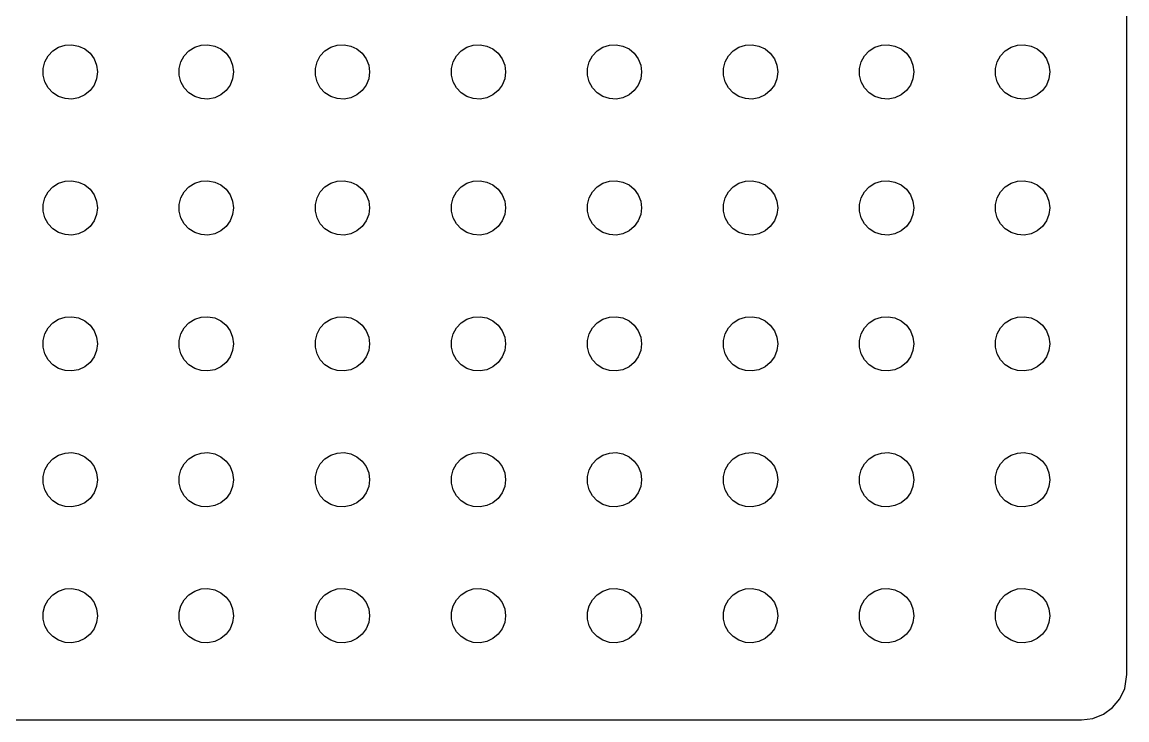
# Model space of a CAD drawing. Header units: metres. Extents: x -116 to 116, y -154 to 154.
# Drawn here: x -5.3 to 116.5, y -154 to -77 of the extents above; entities that cross this region are included whole.
import ezdxf

# ---------------------------------------------------------------- set-up
doc = ezdxf.new("R2010")
doc.units = ezdxf.units.M

msp = doc.modelspace()

# ---------------------------------------------------------------- linework, layer by layer
for p, q in [((116.5, -149), (116.5, 149)), ((-2.42705, -80.7366), (-1.91226, -80.1885)), ((-1.91226, -80.1885), (-1.27733, -79.7855)), ((-1.27733, -79.7855), (-0.56213, -79.5531)), ((-0.56213, -79.5531), (0.18837, -79.5059)), ((0.18837, -79.5059), (0.92705, -79.6468)), ((0.92705, -79.6468), (1.60747, -79.967)), ((1.60747, -79.967), (2.1869, -80.4464)), ((12.5729, -80.7366), (13.0877, -80.1885)), ((13.0877, -80.1885), (13.7227, -79.7855)), ((13.7227, -79.7855), (14.4379, -79.5531)), ((14.4379, -79.5531), (15.1884, -79.5059)), ((15.1884, -79.5059), (15.927, -79.6468)), ((15.927, -79.6468), (16.6075, -79.967)), ((16.6075, -79.967), (17.1869, -80.4464)), ((27.5729, -80.7366), (28.0877, -80.1885)), ((28.0877, -80.1885), (28.7227, -79.7855)), ((28.7227, -79.7855), (29.4379, -79.5531)), ((29.4379, -79.5531), (30.1884, -79.5059)), ((30.1884, -79.5059), (30.927, -79.6468)), ((30.927, -79.6468), (31.6075, -79.967)), ((31.6075, -79.967), (32.1869, -80.4464)), ((42.5729, -80.7366), (43.0877, -80.1885)), ((43.0877, -80.1885), (43.7227, -79.7855)), ((43.7227, -79.7855), (44.4379, -79.5531)), ((44.4379, -79.5531), (45.1884, -79.5059)), ((45.1884, -79.5059), (45.927, -79.6468)), ((45.927, -79.6468), (46.6075, -79.967)), ((46.6075, -79.967), (47.1869, -80.4464)), ((57.5729, -80.7366), (58.0877, -80.1885)), ((58.0877, -80.1885), (58.7227, -79.7855)), ((58.7227, -79.7855), (59.4379, -79.5531)), ((59.4379, -79.5531), (60.1884, -79.5059)), ((60.1884, -79.5059), (60.927, -79.6468)), ((60.927, -79.6468), (61.6075, -79.967)), ((61.6075, -79.967), (62.1869, -80.4464)), ((72.573, -80.7366), (73.0877, -80.1885)), ((73.0877, -80.1885), (73.7227, -79.7855)), ((73.7227, -79.7855), (74.4379, -79.5531)), ((74.4379, -79.5531), (75.1884, -79.5059)), ((75.1884, -79.5059), (75.927, -79.6468)), ((75.927, -79.6468), (76.6075, -79.967)), ((76.6075, -79.967), (77.1869, -80.4464)), ((87.573, -80.7366), (88.0877, -80.1885)), ((88.0877, -80.1885), (88.7227, -79.7855)), ((88.7227, -79.7855), (89.4379, -79.5531)), ((89.4379, -79.5531), (90.1884, -79.5059)), ((90.1884, -79.5059), (90.927, -79.6468)), ((90.927, -79.6468), (91.6075, -79.967)), ((91.6075, -79.967), (92.1869, -80.4464)), ((102.573, -80.7366), (103.088, -80.1885)), ((103.088, -80.1885), (103.723, -79.7855)), ((103.723, -79.7855), (104.438, -79.5531)), ((104.438, -79.5531), (105.188, -79.5059)), ((105.188, -79.5059), (105.927, -79.6468)), ((105.927, -79.6468), (106.607, -79.967)), ((106.607, -79.967), (107.187, -80.4464)), ((-2.97633, -82.124), (-2.78932, -81.3956)), ((-2.78932, -81.3956), (-2.42705, -80.7366)), ((2.1869, -80.4464), (2.62891, -81.0547)), ((2.62891, -81.0547), (2.90575, -81.7539)), ((12.0237, -82.124), (12.2107, -81.3956)), ((12.2107, -81.3956), (12.5729, -80.7366)), ((17.1869, -80.4464), (17.6289, -81.0547)), ((17.6289, -81.0547), (17.9057, -81.7539)), ((27.0237, -82.124), (27.2107, -81.3956)), ((27.2107, -81.3956), (27.5729, -80.7366)), ((32.1869, -80.4464), (32.6289, -81.0547)), ((32.6289, -81.0547), (32.9057, -81.7539)), ((42.0237, -82.124), (42.2107, -81.3956)), ((42.2107, -81.3956), (42.5729, -80.7366)), ((47.1869, -80.4464), (47.6289, -81.0547)), ((47.6289, -81.0547), (47.9057, -81.7539)), ((57.0237, -82.124), (57.2107, -81.3956)), ((57.2107, -81.3956), (57.5729, -80.7366)), ((62.1869, -80.4464), (62.6289, -81.0547)), ((62.6289, -81.0547), (62.9057, -81.7539)), ((72.0237, -82.124), (72.2107, -81.3956)), ((72.2107, -81.3956), (72.573, -80.7366)), ((77.1869, -80.4464), (77.6289, -81.0547)), ((77.6289, -81.0547), (77.9057, -81.7539)), ((87.0237, -82.124), (87.2107, -81.3956)), ((87.2107, -81.3956), (87.573, -80.7366)), ((92.1869, -80.4464), (92.6289, -81.0547)), ((92.6289, -81.0547), (92.9057, -81.7539)), ((102.024, -82.124), (102.211, -81.3956)), ((102.211, -81.3956), (102.573, -80.7366)), ((107.187, -80.4464), (107.629, -81.0547)), ((107.629, -81.0547), (107.906, -81.7539)), ((-2.97633, -82.876), (-2.97633, -82.124)), ((2.90575, -81.7539), (3, -82.5)), ((3, -82.5), (2.90575, -83.2461)), ((12.0237, -82.876), (12.0237, -82.124)), ((17.9057, -81.7539), (18, -82.5)), ((18, -82.5), (17.9057, -83.2461)), ((27.0237, -82.876), (27.0237, -82.124)), ((32.9057, -81.7539), (33, -82.5)), ((33, -82.5), (32.9057, -83.2461)), ((42.0237, -82.876), (42.0237, -82.124)), ((47.9057, -81.7539), (48, -82.5)), ((48, -82.5), (47.9057, -83.2461)), ((57.0237, -82.876), (57.0237, -82.124)), ((62.9057, -81.7539), (63, -82.5)), ((63, -82.5), (62.9057, -83.2461)), ((72.0237, -82.876), (72.0237, -82.124)), ((77.9057, -81.7539), (78, -82.5)), ((78, -82.5), (77.9057, -83.2461)), ((87.0237, -82.876), (87.0237, -82.124)), ((92.9057, -81.7539), (93, -82.5)), ((93, -82.5), (92.9057, -83.2461)), ((102.024, -82.876), (102.024, -82.124)), ((107.906, -81.7539), (108, -82.5)), ((108, -82.5), (107.906, -83.2461)), ((-2.78932, -83.6044), (-2.97633, -82.876)), ((-2.42705, -84.2634), (-2.78932, -83.6044)), ((2.62891, -83.9453), (2.1869, -84.5536)), ((2.90575, -83.2461), (2.62891, -83.9453)), ((12.2107, -83.6044), (12.0237, -82.876)), ((12.5729, -84.2634), (12.2107, -83.6044)), ((17.6289, -83.9453), (17.1869, -84.5536)), ((17.9057, -83.2461), (17.6289, -83.9453)), ((27.2107, -83.6044), (27.0237, -82.876)), ((27.5729, -84.2634), (27.2107, -83.6044)), ((32.6289, -83.9453), (32.1869, -84.5536)), ((32.9057, -83.2461), (32.6289, -83.9453)), ((42.2107, -83.6044), (42.0237, -82.876)), ((42.5729, -84.2634), (42.2107, -83.6044)), ((47.6289, -83.9453), (47.1869, -84.5536)), ((47.9057, -83.2461), (47.6289, -83.9453)), ((57.2107, -83.6044), (57.0237, -82.876)), ((57.5729, -84.2634), (57.2107, -83.6044)), ((62.6289, -83.9453), (62.1869, -84.5536)), ((62.9057, -83.2461), (62.6289, -83.9453)), ((72.2107, -83.6044), (72.0237, -82.876)), ((72.573, -84.2634), (72.2107, -83.6044)), ((77.6289, -83.9453), (77.1869, -84.5536)), ((77.9057, -83.2461), (77.6289, -83.9453)), ((87.2107, -83.6044), (87.0237, -82.876)), ((87.573, -84.2634), (87.2107, -83.6044)), ((92.6289, -83.9453), (92.1869, -84.5536)), ((92.9057, -83.2461), (92.6289, -83.9453)), ((102.211, -83.6044), (102.024, -82.876)), ((102.573, -84.2634), (102.211, -83.6044)), ((107.629, -83.9453), (107.187, -84.5536)), ((107.906, -83.2461), (107.629, -83.9453)), ((-1.91226, -84.8115), (-2.42705, -84.2634)), ((-1.27733, -85.2145), (-1.91226, -84.8115)), ((-0.56213, -85.4469), (-1.27733, -85.2145)), ((1.60747, -85.033), (0.92705, -85.3532)), ((2.1869, -84.5536), (1.60747, -85.033)), ((13.0877, -84.8115), (12.5729, -84.2634)), ((13.7227, -85.2145), (13.0877, -84.8115)), ((14.4379, -85.4469), (13.7227, -85.2145)), ((16.6075, -85.033), (15.927, -85.3532)), ((17.1869, -84.5536), (16.6075, -85.033)), ((28.0877, -84.8115), (27.5729, -84.2634)), ((28.7227, -85.2145), (28.0877, -84.8115)), ((29.4379, -85.4469), (28.7227, -85.2145)), ((31.6075, -85.033), (30.927, -85.3532)), ((32.1869, -84.5536), (31.6075, -85.033)), ((43.0877, -84.8115), (42.5729, -84.2634)), ((43.7227, -85.2145), (43.0877, -84.8115)), ((44.4379, -85.4469), (43.7227, -85.2145)), ((46.6075, -85.033), (45.927, -85.3532)), ((47.1869, -84.5536), (46.6075, -85.033)), ((58.0877, -84.8115), (57.5729, -84.2634)), ((58.7227, -85.2145), (58.0877, -84.8115)), ((59.4379, -85.4469), (58.7227, -85.2145)), ((61.6075, -85.033), (60.927, -85.3532)), ((62.1869, -84.5536), (61.6075, -85.033)), ((73.0877, -84.8115), (72.573, -84.2634)), ((73.7227, -85.2145), (73.0877, -84.8115)), ((74.4379, -85.4469), (73.7227, -85.2145)), ((76.6075, -85.033), (75.927, -85.3532)), ((77.1869, -84.5536), (76.6075, -85.033)), ((88.0877, -84.8115), (87.573, -84.2634)), ((88.7227, -85.2145), (88.0877, -84.8115)), ((89.4379, -85.4469), (88.7227, -85.2145)), ((91.6075, -85.033), (90.927, -85.3532)), ((92.1869, -84.5536), (91.6075, -85.033)), ((103.088, -84.8115), (102.573, -84.2634)), ((103.723, -85.2145), (103.088, -84.8115)), ((104.438, -85.4469), (103.723, -85.2145)), ((106.607, -85.033), (105.927, -85.3532)), ((107.187, -84.5536), (106.607, -85.033)), ((0.18837, -85.4941), (-0.56213, -85.4469)), ((0.92705, -85.3532), (0.18837, -85.4941)), ((15.1884, -85.4941), (14.4379, -85.4469)), ((15.927, -85.3532), (15.1884, -85.4941)), ((30.1884, -85.4941), (29.4379, -85.4469)), ((30.927, -85.3532), (30.1884, -85.4941)), ((45.1884, -85.4941), (44.4379, -85.4469)), ((45.927, -85.3532), (45.1884, -85.4941)), ((60.1884, -85.4941), (59.4379, -85.4469)), ((60.927, -85.3532), (60.1884, -85.4941)), ((75.1884, -85.4941), (74.4379, -85.4469)), ((75.927, -85.3532), (75.1884, -85.4941)), ((90.1884, -85.4941), (89.4379, -85.4469)), ((90.927, -85.3532), (90.1884, -85.4941)), ((105.188, -85.4941), (104.438, -85.4469)), ((105.927, -85.3532), (105.188, -85.4941)), ((-1.91226, -95.1885), (-1.27733, -94.7855)), ((-1.27733, -94.7855), (-0.56213, -94.5531)), ((-0.56213, -94.5531), (0.18837, -94.5059)), ((0.18837, -94.5059), (0.92705, -94.6468)), ((0.92705, -94.6468), (1.60747, -94.967)), ((1.60747, -94.967), (2.1869, -95.4464)), ((13.0877, -95.1885), (13.7227, -94.7855)), ((13.7227, -94.7855), (14.4379, -94.5531)), ((14.4379, -94.5531), (15.1884, -94.5059)), ((15.1884, -94.5059), (15.927, -94.6468)), ((15.927, -94.6468), (16.6075, -94.967)), ((16.6075, -94.967), (17.1869, -95.4464)), ((28.0877, -95.1885), (28.7227, -94.7855)), ((28.7227, -94.7855), (29.4379, -94.5531)), ((29.4379, -94.5531), (30.1884, -94.5059)), ((30.1884, -94.5059), (30.927, -94.6468)), ((30.927, -94.6468), (31.6075, -94.967)), ((31.6075, -94.967), (32.1869, -95.4464)), ((43.0877, -95.1885), (43.7227, -94.7855)), ((43.7227, -94.7855), (44.4379, -94.5531)), ((44.4379, -94.5531), (45.1884, -94.5059)), ((45.1884, -94.5059), (45.927, -94.6468)), ((45.927, -94.6468), (46.6075, -94.967)), ((46.6075, -94.967), (47.1869, -95.4464)), ((58.0877, -95.1885), (58.7227, -94.7855)), ((58.7227, -94.7855), (59.4379, -94.5531)), ((59.4379, -94.5531), (60.1884, -94.5059)), ((60.1884, -94.5059), (60.927, -94.6468)), ((60.927, -94.6468), (61.6075, -94.967)), ((61.6075, -94.967), (62.1869, -95.4464)), ((73.0877, -95.1885), (73.7227, -94.7855)), ((73.7227, -94.7855), (74.4379, -94.5531)), ((74.4379, -94.5531), (75.1884, -94.5059)), ((75.1884, -94.5059), (75.927, -94.6468)), ((75.927, -94.6468), (76.6075, -94.967)), ((76.6075, -94.967), (77.1869, -95.4464)), ((88.0877, -95.1885), (88.7227, -94.7855)), ((88.7227, -94.7855), (89.4379, -94.5531)), ((89.4379, -94.5531), (90.1884, -94.5059)), ((90.1884, -94.5059), (90.927, -94.6468)), ((90.927, -94.6468), (91.6075, -94.967)), ((91.6075, -94.967), (92.1869, -95.4464)), ((103.088, -95.1885), (103.723, -94.7855)), ((103.723, -94.7855), (104.438, -94.5531)), ((104.438, -94.5531), (105.188, -94.5059)), ((105.188, -94.5059), (105.927, -94.6468)), ((105.927, -94.6468), (106.607, -94.967)), ((106.607, -94.967), (107.187, -95.4464)), ((-2.78932, -96.3956), (-2.42705, -95.7366)), ((-2.42705, -95.7366), (-1.91226, -95.1885)), ((2.1869, -95.4464), (2.62891, -96.0547)), ((2.62891, -96.0547), (2.90575, -96.7539)), ((12.2107, -96.3956), (12.5729, -95.7366)), ((12.5729, -95.7366), (13.0877, -95.1885)), ((17.1869, -95.4464), (17.6289, -96.0547)), ((17.6289, -96.0547), (17.9057, -96.7539)), ((27.2107, -96.3956), (27.5729, -95.7366)), ((27.5729, -95.7366), (28.0877, -95.1885)), ((32.1869, -95.4464), (32.6289, -96.0547)), ((32.6289, -96.0547), (32.9057, -96.7539)), ((42.2107, -96.3956), (42.5729, -95.7366)), ((42.5729, -95.7366), (43.0877, -95.1885)), ((47.1869, -95.4464), (47.6289, -96.0547)), ((47.6289, -96.0547), (47.9057, -96.7539)), ((57.2107, -96.3956), (57.5729, -95.7366)), ((57.5729, -95.7366), (58.0877, -95.1885)), ((62.1869, -95.4464), (62.6289, -96.0547)), ((62.6289, -96.0547), (62.9057, -96.7539)), ((72.2107, -96.3956), (72.573, -95.7366)), ((72.573, -95.7366), (73.0877, -95.1885)), ((77.1869, -95.4464), (77.6289, -96.0547)), ((77.6289, -96.0547), (77.9057, -96.7539)), ((87.2107, -96.3956), (87.573, -95.7366)), ((87.573, -95.7366), (88.0877, -95.1885)), ((92.1869, -95.4464), (92.6289, -96.0547)), ((92.6289, -96.0547), (92.9057, -96.7539)), ((102.211, -96.3956), (102.573, -95.7366)), ((102.573, -95.7366), (103.088, -95.1885)), ((107.187, -95.4464), (107.629, -96.0547)), ((107.629, -96.0547), (107.906, -96.7539)), ((-2.97633, -97.124), (-2.78932, -96.3956)), ((-2.97633, -97.876), (-2.97633, -97.124)), ((2.90575, -96.7539), (3, -97.5)), ((12.0237, -97.124), (12.2107, -96.3956)), ((12.0237, -97.876), (12.0237, -97.124)), ((17.9057, -96.7539), (18, -97.5)), ((27.0237, -97.124), (27.2107, -96.3956)), ((27.0237, -97.876), (27.0237, -97.124)), ((32.9057, -96.7539), (33, -97.5)), ((42.0237, -97.124), (42.2107, -96.3956)), ((42.0237, -97.876), (42.0237, -97.124)), ((47.9057, -96.7539), (48, -97.5)), ((57.0237, -97.124), (57.2107, -96.3956)), ((57.0237, -97.876), (57.0237, -97.124)), ((62.9057, -96.7539), (63, -97.5)), ((72.0237, -97.124), (72.2107, -96.3956)), ((72.0237, -97.876), (72.0237, -97.124)), ((77.9057, -96.7539), (78, -97.5)), ((87.0237, -97.124), (87.2107, -96.3956)), ((87.0237, -97.876), (87.0237, -97.124)), ((92.9057, -96.7539), (93, -97.5)), ((102.024, -97.124), (102.211, -96.3956)), ((102.024, -97.876), (102.024, -97.124)), ((107.906, -96.7539), (108, -97.5)), ((-2.78932, -98.6044), (-2.97633, -97.876)), ((-2.42705, -99.2634), (-2.78932, -98.6044)), ((2.90575, -98.2461), (2.62891, -98.9453)), ((3, -97.5), (2.90575, -98.2461)), ((12.2107, -98.6044), (12.0237, -97.876)), ((12.5729, -99.2634), (12.2107, -98.6044)), ((17.9057, -98.2461), (17.6289, -98.9453)), ((18, -97.5), (17.9057, -98.2461)), ((27.2107, -98.6044), (27.0237, -97.876)), ((27.5729, -99.2634), (27.2107, -98.6044)), ((32.9057, -98.2461), (32.6289, -98.9453)), ((33, -97.5), (32.9057, -98.2461)), ((42.2107, -98.6044), (42.0237, -97.876)), ((42.5729, -99.2634), (42.2107, -98.6044)), ((47.9057, -98.2461), (47.6289, -98.9453)), ((48, -97.5), (47.9057, -98.2461)), ((57.2107, -98.6044), (57.0237, -97.876)), ((57.5729, -99.2634), (57.2107, -98.6044)), ((62.9057, -98.2461), (62.6289, -98.9453)), ((63, -97.5), (62.9057, -98.2461)), ((72.2107, -98.6044), (72.0237, -97.876)), ((72.573, -99.2634), (72.2107, -98.6044)), ((77.9057, -98.2461), (77.6289, -98.9453)), ((78, -97.5), (77.9057, -98.2461)), ((87.2107, -98.6044), (87.0237, -97.876)), ((87.573, -99.2634), (87.2107, -98.6044)), ((92.9057, -98.2461), (92.6289, -98.9453)), ((93, -97.5), (92.9057, -98.2461)), ((102.211, -98.6044), (102.024, -97.876)), ((102.573, -99.2634), (102.211, -98.6044)), ((107.906, -98.2461), (107.629, -98.9453)), ((108, -97.5), (107.906, -98.2461)), ((-1.91226, -99.8115), (-2.42705, -99.2634)), ((-1.27733, -100.214), (-1.91226, -99.8115)), ((2.1869, -99.5536), (1.60747, -100.033)), ((2.62891, -98.9453), (2.1869, -99.5536)), ((13.0877, -99.8115), (12.5729, -99.2634)), ((13.7227, -100.214), (13.0877, -99.8115)), ((17.1869, -99.5536), (16.6075, -100.033)), ((17.6289, -98.9453), (17.1869, -99.5536)), ((28.0877, -99.8115), (27.5729, -99.2634)), ((28.7227, -100.214), (28.0877, -99.8115)), ((32.1869, -99.5536), (31.6075, -100.033)), ((32.6289, -98.9453), (32.1869, -99.5536)), ((43.0877, -99.8115), (42.5729, -99.2634)), ((43.7227, -100.214), (43.0877, -99.8115)), ((47.1869, -99.5536), (46.6075, -100.033)), ((47.6289, -98.9453), (47.1869, -99.5536)), ((58.0877, -99.8115), (57.5729, -99.2634)), ((58.7227, -100.214), (58.0877, -99.8115)), ((62.1869, -99.5536), (61.6075, -100.033)), ((62.6289, -98.9453), (62.1869, -99.5536)), ((73.0877, -99.8115), (72.573, -99.2634)), ((73.7227, -100.214), (73.0877, -99.8115)), ((77.1869, -99.5536), (76.6075, -100.033)), ((77.6289, -98.9453), (77.1869, -99.5536)), ((88.0877, -99.8115), (87.573, -99.2634)), ((88.7227, -100.214), (88.0877, -99.8115)), ((92.1869, -99.5536), (91.6075, -100.033)), ((92.6289, -98.9453), (92.1869, -99.5536)), ((103.088, -99.8115), (102.573, -99.2634)), ((103.723, -100.214), (103.088, -99.8115)), ((107.187, -99.5536), (106.607, -100.033)), ((107.629, -98.9453), (107.187, -99.5536)), ((-0.56213, -100.447), (-1.27733, -100.214)), ((0.18837, -100.494), (-0.56213, -100.447)), ((0.92705, -100.353), (0.18837, -100.494)), ((1.60747, -100.033), (0.92705, -100.353)), ((14.4379, -100.447), (13.7227, -100.214)), ((15.1884, -100.494), (14.4379, -100.447)), ((15.927, -100.353), (15.1884, -100.494)), ((16.6075, -100.033), (15.927, -100.353)), ((29.4379, -100.447), (28.7227, -100.214)), ((30.1884, -100.494), (29.4379, -100.447)), ((30.927, -100.353), (30.1884, -100.494)), ((31.6075, -100.033), (30.927, -100.353)), ((44.4379, -100.447), (43.7227, -100.214)), ((45.1884, -100.494), (44.4379, -100.447)), ((45.927, -100.353), (45.1884, -100.494)), ((46.6075, -100.033), (45.927, -100.353)), ((59.4379, -100.447), (58.7227, -100.214)), ((60.1884, -100.494), (59.4379, -100.447)), ((60.927, -100.353), (60.1884, -100.494)), ((61.6075, -100.033), (60.927, -100.353)), ((74.4379, -100.447), (73.7227, -100.214)), ((75.1884, -100.494), (74.4379, -100.447)), ((75.927, -100.353), (75.1884, -100.494)), ((76.6075, -100.033), (75.927, -100.353)), ((89.4379, -100.447), (88.7227, -100.214)), ((90.1884, -100.494), (89.4379, -100.447)), ((90.927, -100.353), (90.1884, -100.494)), ((91.6075, -100.033), (90.927, -100.353)), ((104.438, -100.447), (103.723, -100.214)), ((105.188, -100.494), (104.438, -100.447)), ((105.927, -100.353), (105.188, -100.494)), ((106.607, -100.033), (105.927, -100.353)), ((-1.27733, -109.786), (-0.56213, -109.553)), ((-0.56213, -109.553), (0.18837, -109.506)), ((0.18837, -109.506), (0.92705, -109.647)), ((13.7227, -109.786), (14.4379, -109.553)), ((14.4379, -109.553), (15.1884, -109.506)), ((15.1884, -109.506), (15.927, -109.647)), ((28.7227, -109.786), (29.4379, -109.553)), ((29.4379, -109.553), (30.1884, -109.506)), ((30.1884, -109.506), (30.927, -109.647)), ((43.7227, -109.786), (44.4379, -109.553)), ((44.4379, -109.553), (45.1884, -109.506)), ((45.1884, -109.506), (45.927, -109.647)), ((58.7227, -109.786), (59.4379, -109.553)), ((59.4379, -109.553), (60.1884, -109.506)), ((60.1884, -109.506), (60.927, -109.647)), ((73.7227, -109.786), (74.4379, -109.553)), ((74.4379, -109.553), (75.1884, -109.506)), ((75.1884, -109.506), (75.927, -109.647)), ((88.7227, -109.786), (89.4379, -109.553)), ((89.4379, -109.553), (90.1884, -109.506)), ((90.1884, -109.506), (90.927, -109.647)), ((103.723, -109.786), (104.438, -109.553)), ((104.438, -109.553), (105.188, -109.506)), ((105.188, -109.506), (105.927, -109.647)), ((-2.78932, -111.396), (-2.42705, -110.737)), ((-2.42705, -110.737), (-1.91226, -110.188)), ((-1.91226, -110.188), (-1.27733, -109.786)), ((0.92705, -109.647), (1.60747, -109.967)), ((1.60747, -109.967), (2.1869, -110.446)), ((2.1869, -110.446), (2.62891, -111.055)), ((12.2107, -111.396), (12.5729, -110.737)), ((12.5729, -110.737), (13.0877, -110.188)), ((13.0877, -110.188), (13.7227, -109.786)), ((15.927, -109.647), (16.6075, -109.967)), ((16.6075, -109.967), (17.1869, -110.446)), ((17.1869, -110.446), (17.6289, -111.055)), ((27.2107, -111.396), (27.5729, -110.737)), ((27.5729, -110.737), (28.0877, -110.188)), ((28.0877, -110.188), (28.7227, -109.786)), ((30.927, -109.647), (31.6075, -109.967)), ((31.6075, -109.967), (32.1869, -110.446)), ((32.1869, -110.446), (32.6289, -111.055)), ((42.2107, -111.396), (42.5729, -110.737)), ((42.5729, -110.737), (43.0877, -110.188)), ((43.0877, -110.188), (43.7227, -109.786)), ((45.927, -109.647), (46.6075, -109.967)), ((46.6075, -109.967), (47.1869, -110.446)), ((47.1869, -110.446), (47.6289, -111.055)), ((57.2107, -111.396), (57.5729, -110.737)), ((57.5729, -110.737), (58.0877, -110.188)), ((58.0877, -110.188), (58.7227, -109.786)), ((60.927, -109.647), (61.6075, -109.967)), ((61.6075, -109.967), (62.1869, -110.446)), ((62.1869, -110.446), (62.6289, -111.055)), ((72.2107, -111.396), (72.573, -110.737)), ((72.573, -110.737), (73.0877, -110.188)), ((73.0877, -110.188), (73.7227, -109.786)), ((75.927, -109.647), (76.6075, -109.967)), ((76.6075, -109.967), (77.1869, -110.446)), ((77.1869, -110.446), (77.6289, -111.055)), ((87.2107, -111.396), (87.573, -110.737)), ((87.573, -110.737), (88.0877, -110.188)), ((88.0877, -110.188), (88.7227, -109.786)), ((90.927, -109.647), (91.6075, -109.967)), ((91.6075, -109.967), (92.1869, -110.446)), ((92.1869, -110.446), (92.6289, -111.055)), ((102.211, -111.396), (102.573, -110.737)), ((102.573, -110.737), (103.088, -110.188)), ((103.088, -110.188), (103.723, -109.786)), ((105.927, -109.647), (106.607, -109.967)), ((106.607, -109.967), (107.187, -110.446)), ((107.187, -110.446), (107.629, -111.055)), ((-2.97633, -112.124), (-2.78932, -111.396)), ((2.62891, -111.055), (2.90575, -111.754)), ((2.90575, -111.754), (3, -112.5)), ((12.0237, -112.124), (12.2107, -111.396)), ((17.6289, -111.055), (17.9057, -111.754)), ((17.9057, -111.754), (18, -112.5)), ((27.0237, -112.124), (27.2107, -111.396)), ((32.6289, -111.055), (32.9057, -111.754)), ((32.9057, -111.754), (33, -112.5)), ((42.0237, -112.124), (42.2107, -111.396)), ((47.6289, -111.055), (47.9057, -111.754)), ((47.9057, -111.754), (48, -112.5)), ((57.0237, -112.124), (57.2107, -111.396)), ((62.6289, -111.055), (62.9057, -111.754)), ((62.9057, -111.754), (63, -112.5)), ((72.0237, -112.124), (72.2107, -111.396)), ((77.6289, -111.055), (77.9057, -111.754)), ((77.9057, -111.754), (78, -112.5)), ((87.0237, -112.124), (87.2107, -111.396)), ((92.6289, -111.055), (92.9057, -111.754)), ((92.9057, -111.754), (93, -112.5)), ((102.024, -112.124), (102.211, -111.396)), ((107.629, -111.055), (107.906, -111.754)), ((107.906, -111.754), (108, -112.5)), ((-2.97633, -112.876), (-2.97633, -112.124)), ((-2.78932, -113.604), (-2.97633, -112.876)), ((2.90575, -113.246), (2.62891, -113.945)), ((3, -112.5), (2.90575, -113.246)), ((12.0237, -112.876), (12.0237, -112.124)), ((12.2107, -113.604), (12.0237, -112.876)), ((17.9057, -113.246), (17.6289, -113.945)), ((18, -112.5), (17.9057, -113.246)), ((27.0237, -112.876), (27.0237, -112.124)), ((27.2107, -113.604), (27.0237, -112.876)), ((32.9057, -113.246), (32.6289, -113.945)), ((33, -112.5), (32.9057, -113.246)), ((42.0237, -112.876), (42.0237, -112.124)), ((42.2107, -113.604), (42.0237, -112.876)), ((47.9057, -113.246), (47.6289, -113.945)), ((48, -112.5), (47.9057, -113.246)), ((57.0237, -112.876), (57.0237, -112.124)), ((57.2107, -113.604), (57.0237, -112.876)), ((62.9057, -113.246), (62.6289, -113.945)), ((63, -112.5), (62.9057, -113.246)), ((72.0237, -112.876), (72.0237, -112.124)), ((72.2107, -113.604), (72.0237, -112.876)), ((77.9057, -113.246), (77.6289, -113.945)), ((78, -112.5), (77.9057, -113.246)), ((87.0237, -112.876), (87.0237, -112.124)), ((87.2107, -113.604), (87.0237, -112.876)), ((92.9057, -113.246), (92.6289, -113.945)), ((93, -112.5), (92.9057, -113.246)), ((102.024, -112.876), (102.024, -112.124)), ((102.211, -113.604), (102.024, -112.876)), ((107.906, -113.246), (107.629, -113.945)), ((108, -112.5), (107.906, -113.246)), ((-2.42705, -114.263), (-2.78932, -113.604)), ((-1.91226, -114.812), (-2.42705, -114.263)), ((2.62891, -113.945), (2.1869, -114.554)), ((12.5729, -114.263), (12.2107, -113.604)), ((13.0877, -114.812), (12.5729, -114.263)), ((17.6289, -113.945), (17.1869, -114.554)), ((27.5729, -114.263), (27.2107, -113.604)), ((28.0877, -114.812), (27.5729, -114.263)), ((32.6289, -113.945), (32.1869, -114.554)), ((42.5729, -114.263), (42.2107, -113.604)), ((43.0877, -114.812), (42.5729, -114.263)), ((47.6289, -113.945), (47.1869, -114.554)), ((57.5729, -114.263), (57.2107, -113.604)), ((58.0877, -114.812), (57.5729, -114.263)), ((62.6289, -113.945), (62.1869, -114.554)), ((72.573, -114.263), (72.2107, -113.604)), ((73.0877, -114.812), (72.573, -114.263)), ((77.6289, -113.945), (77.1869, -114.554)), ((87.573, -114.263), (87.2107, -113.604)), ((88.0877, -114.812), (87.573, -114.263)), ((92.6289, -113.945), (92.1869, -114.554)), ((102.573, -114.263), (102.211, -113.604)), ((103.088, -114.812), (102.573, -114.263)), ((107.629, -113.945), (107.187, -114.554)), ((-1.27733, -115.214), (-1.91226, -114.812)), ((-0.56213, -115.447), (-1.27733, -115.214)), ((0.18837, -115.494), (-0.56213, -115.447)), ((0.92705, -115.353), (0.18837, -115.494)), ((1.60747, -115.033), (0.92705, -115.353)), ((2.1869, -114.554), (1.60747, -115.033)), ((13.7227, -115.214), (13.0877, -114.812)), ((14.4379, -115.447), (13.7227, -115.214)), ((15.1884, -115.494), (14.4379, -115.447)), ((15.927, -115.353), (15.1884, -115.494)), ((16.6075, -115.033), (15.927, -115.353)), ((17.1869, -114.554), (16.6075, -115.033)), ((28.7227, -115.214), (28.0877, -114.812)), ((29.4379, -115.447), (28.7227, -115.214)), ((30.1884, -115.494), (29.4379, -115.447)), ((30.927, -115.353), (30.1884, -115.494)), ((31.6075, -115.033), (30.927, -115.353)), ((32.1869, -114.554), (31.6075, -115.033)), ((43.7227, -115.214), (43.0877, -114.812)), ((44.4379, -115.447), (43.7227, -115.214)), ((45.1884, -115.494), (44.4379, -115.447)), ((45.927, -115.353), (45.1884, -115.494)), ((46.6075, -115.033), (45.927, -115.353)), ((47.1869, -114.554), (46.6075, -115.033)), ((58.7227, -115.214), (58.0877, -114.812)), ((59.4379, -115.447), (58.7227, -115.214)), ((60.1884, -115.494), (59.4379, -115.447)), ((60.927, -115.353), (60.1884, -115.494)), ((61.6075, -115.033), (60.927, -115.353)), ((62.1869, -114.554), (61.6075, -115.033)), ((73.7227, -115.214), (73.0877, -114.812)), ((74.4379, -115.447), (73.7227, -115.214)), ((75.1884, -115.494), (74.4379, -115.447)), ((75.927, -115.353), (75.1884, -115.494)), ((76.6075, -115.033), (75.927, -115.353)), ((77.1869, -114.554), (76.6075, -115.033)), ((88.7227, -115.214), (88.0877, -114.812)), ((89.4379, -115.447), (88.7227, -115.214)), ((90.1884, -115.494), (89.4379, -115.447)), ((90.927, -115.353), (90.1884, -115.494)), ((91.6075, -115.033), (90.927, -115.353)), ((92.1869, -114.554), (91.6075, -115.033)), ((103.723, -115.214), (103.088, -114.812)), ((104.438, -115.447), (103.723, -115.214)), ((105.188, -115.494), (104.438, -115.447)), ((105.927, -115.353), (105.188, -115.494)), ((106.607, -115.033), (105.927, -115.353)), ((107.187, -114.554), (106.607, -115.033)), ((-2.42705, -125.737), (-1.91226, -125.188)), ((-1.91226, -125.188), (-1.27733, -124.786)), ((-1.27733, -124.786), (-0.56213, -124.553)), ((-0.56213, -124.553), (0.18837, -124.506)), ((0.18837, -124.506), (0.92705, -124.647)), ((0.92705, -124.647), (1.60747, -124.967)), ((1.60747, -124.967), (2.1869, -125.446)), ((2.1869, -125.446), (2.62891, -126.055)), ((12.5729, -125.737), (13.0877, -125.188)), ((13.0877, -125.188), (13.7227, -124.786)), ((13.7227, -124.786), (14.4379, -124.553)), ((14.4379, -124.553), (15.1884, -124.506)), ((15.1884, -124.506), (15.927, -124.647)), ((15.927, -124.647), (16.6075, -124.967)), ((16.6075, -124.967), (17.1869, -125.446)), ((17.1869, -125.446), (17.6289, -126.055)), ((27.5729, -125.737), (28.0877, -125.188)), ((28.0877, -125.188), (28.7227, -124.786)), ((28.7227, -124.786), (29.4379, -124.553)), ((29.4379, -124.553), (30.1884, -124.506)), ((30.1884, -124.506), (30.927, -124.647)), ((30.927, -124.647), (31.6075, -124.967)), ((31.6075, -124.967), (32.1869, -125.446)), ((32.1869, -125.446), (32.6289, -126.055)), ((42.5729, -125.737), (43.0877, -125.188)), ((43.0877, -125.188), (43.7227, -124.786)), ((43.7227, -124.786), (44.4379, -124.553)), ((44.4379, -124.553), (45.1884, -124.506)), ((45.1884, -124.506), (45.927, -124.647)), ((45.927, -124.647), (46.6075, -124.967)), ((46.6075, -124.967), (47.1869, -125.446)), ((47.1869, -125.446), (47.6289, -126.055)), ((57.5729, -125.737), (58.0877, -125.188)), ((58.0877, -125.188), (58.7227, -124.786)), ((58.7227, -124.786), (59.4379, -124.553)), ((59.4379, -124.553), (60.1884, -124.506)), ((60.1884, -124.506), (60.927, -124.647)), ((60.927, -124.647), (61.6075, -124.967)), ((61.6075, -124.967), (62.1869, -125.446)), ((62.1869, -125.446), (62.6289, -126.055)), ((72.573, -125.737), (73.0877, -125.188)), ((73.0877, -125.188), (73.7227, -124.786)), ((73.7227, -124.786), (74.4379, -124.553)), ((74.4379, -124.553), (75.1884, -124.506)), ((75.1884, -124.506), (75.927, -124.647)), ((75.927, -124.647), (76.6075, -124.967)), ((76.6075, -124.967), (77.1869, -125.446)), ((77.1869, -125.446), (77.6289, -126.055)), ((87.573, -125.737), (88.0877, -125.188)), ((88.0877, -125.188), (88.7227, -124.786)), ((88.7227, -124.786), (89.4379, -124.553)), ((89.4379, -124.553), (90.1884, -124.506)), ((90.1884, -124.506), (90.927, -124.647)), ((90.927, -124.647), (91.6075, -124.967)), ((91.6075, -124.967), (92.1869, -125.446)), ((92.1869, -125.446), (92.6289, -126.055)), ((102.573, -125.737), (103.088, -125.188)), ((103.088, -125.188), (103.723, -124.786)), ((103.723, -124.786), (104.438, -124.553)), ((104.438, -124.553), (105.188, -124.506)), ((105.188, -124.506), (105.927, -124.647)), ((105.927, -124.647), (106.607, -124.967)), ((106.607, -124.967), (107.187, -125.446)), ((107.187, -125.446), (107.629, -126.055)), ((-2.97633, -127.124), (-2.78932, -126.396)), ((-2.78932, -126.396), (-2.42705, -125.737)), ((2.62891, -126.055), (2.90575, -126.754)), ((12.0237, -127.124), (12.2107, -126.396)), ((12.2107, -126.396), (12.5729, -125.737)), ((17.6289, -126.055), (17.9057, -126.754)), ((27.0237, -127.124), (27.2107, -126.396)), ((27.2107, -126.396), (27.5729, -125.737)), ((32.6289, -126.055), (32.9057, -126.754)), ((42.0237, -127.124), (42.2107, -126.396)), ((42.2107, -126.396), (42.5729, -125.737)), ((47.6289, -126.055), (47.9057, -126.754)), ((57.0237, -127.124), (57.2107, -126.396)), ((57.2107, -126.396), (57.5729, -125.737)), ((62.6289, -126.055), (62.9057, -126.754)), ((72.0237, -127.124), (72.2107, -126.396)), ((72.2107, -126.396), (72.573, -125.737)), ((77.6289, -126.055), (77.9057, -126.754)), ((87.0237, -127.124), (87.2107, -126.396)), ((87.2107, -126.396), (87.573, -125.737)), ((92.6289, -126.055), (92.9057, -126.754)), ((102.024, -127.124), (102.211, -126.396)), ((102.211, -126.396), (102.573, -125.737)), ((107.629, -126.055), (107.906, -126.754)), ((-2.97633, -127.876), (-2.97633, -127.124)), ((-2.78932, -128.604), (-2.97633, -127.876)), ((2.90575, -126.754), (3, -127.5)), ((3, -127.5), (2.90575, -128.246)), ((12.0237, -127.876), (12.0237, -127.124)), ((12.2107, -128.604), (12.0237, -127.876)), ((17.9057, -126.754), (18, -127.5)), ((18, -127.5), (17.9057, -128.246)), ((27.0237, -127.876), (27.0237, -127.124)), ((27.2107, -128.604), (27.0237, -127.876)), ((32.9057, -126.754), (33, -127.5)), ((33, -127.5), (32.9057, -128.246)), ((42.0237, -127.876), (42.0237, -127.124)), ((42.2107, -128.604), (42.0237, -127.876)), ((47.9057, -126.754), (48, -127.5)), ((48, -127.5), (47.9057, -128.246)), ((57.0237, -127.876), (57.0237, -127.124)), ((57.2107, -128.604), (57.0237, -127.876)), ((62.9057, -126.754), (63, -127.5)), ((63, -127.5), (62.9057, -128.246)), ((72.0237, -127.876), (72.0237, -127.124)), ((72.2107, -128.604), (72.0237, -127.876)), ((77.9057, -126.754), (78, -127.5)), ((78, -127.5), (77.9057, -128.246)), ((87.0237, -127.876), (87.0237, -127.124)), ((87.2107, -128.604), (87.0237, -127.876)), ((92.9057, -126.754), (93, -127.5)), ((93, -127.5), (92.9057, -128.246)), ((102.024, -127.876), (102.024, -127.124)), ((102.211, -128.604), (102.024, -127.876)), ((107.906, -126.754), (108, -127.5)), ((108, -127.5), (107.906, -128.246)), ((-2.42705, -129.263), (-2.78932, -128.604)), ((2.62891, -128.945), (2.1869, -129.554)), ((2.90575, -128.246), (2.62891, -128.945)), ((12.5729, -129.263), (12.2107, -128.604)), ((17.6289, -128.945), (17.1869, -129.554)), ((17.9057, -128.246), (17.6289, -128.945)), ((27.5729, -129.263), (27.2107, -128.604)), ((32.6289, -128.945), (32.1869, -129.554)), ((32.9057, -128.246), (32.6289, -128.945)), ((42.5729, -129.263), (42.2107, -128.604)), ((47.6289, -128.945), (47.1869, -129.554)), ((47.9057, -128.246), (47.6289, -128.945)), ((57.5729, -129.263), (57.2107, -128.604)), ((62.6289, -128.945), (62.1869, -129.554)), ((62.9057, -128.246), (62.6289, -128.945)), ((72.573, -129.263), (72.2107, -128.604)), ((77.6289, -128.945), (77.1869, -129.554)), ((77.9057, -128.246), (77.6289, -128.945)), ((87.573, -129.263), (87.2107, -128.604)), ((92.6289, -128.945), (92.1869, -129.554)), ((92.9057, -128.246), (92.6289, -128.945)), ((102.573, -129.263), (102.211, -128.604)), ((107.629, -128.945), (107.187, -129.554)), ((107.906, -128.246), (107.629, -128.945)), ((-1.91226, -129.812), (-2.42705, -129.263)), ((-1.27733, -130.214), (-1.91226, -129.812)), ((-0.56213, -130.447), (-1.27733, -130.214)), ((1.60747, -130.033), (0.92705, -130.353)), ((2.1869, -129.554), (1.60747, -130.033)), ((13.0877, -129.812), (12.5729, -129.263)), ((13.7227, -130.214), (13.0877, -129.812)), ((14.4379, -130.447), (13.7227, -130.214)), ((16.6075, -130.033), (15.927, -130.353)), ((17.1869, -129.554), (16.6075, -130.033)), ((28.0877, -129.812), (27.5729, -129.263)), ((28.7227, -130.214), (28.0877, -129.812)), ((29.4379, -130.447), (28.7227, -130.214)), ((31.6075, -130.033), (30.927, -130.353)), ((32.1869, -129.554), (31.6075, -130.033)), ((43.0877, -129.812), (42.5729, -129.263)), ((43.7227, -130.214), (43.0877, -129.812)), ((44.4379, -130.447), (43.7227, -130.214)), ((46.6075, -130.033), (45.927, -130.353)), ((47.1869, -129.554), (46.6075, -130.033)), ((58.0877, -129.812), (57.5729, -129.263)), ((58.7227, -130.214), (58.0877, -129.812)), ((59.4379, -130.447), (58.7227, -130.214)), ((61.6075, -130.033), (60.927, -130.353)), ((62.1869, -129.554), (61.6075, -130.033)), ((73.0877, -129.812), (72.573, -129.263)), ((73.7227, -130.214), (73.0877, -129.812)), ((74.4379, -130.447), (73.7227, -130.214)), ((76.6075, -130.033), (75.927, -130.353)), ((77.1869, -129.554), (76.6075, -130.033)), ((88.0877, -129.812), (87.573, -129.263)), ((88.7227, -130.214), (88.0877, -129.812)), ((89.4379, -130.447), (88.7227, -130.214)), ((91.6075, -130.033), (90.927, -130.353)), ((92.1869, -129.554), (91.6075, -130.033)), ((103.088, -129.812), (102.573, -129.263)), ((103.723, -130.214), (103.088, -129.812)), ((104.438, -130.447), (103.723, -130.214)), ((106.607, -130.033), (105.927, -130.353)), ((107.187, -129.554), (106.607, -130.033)), ((0.18837, -130.494), (-0.56213, -130.447)), ((0.92705, -130.353), (0.18837, -130.494)), ((15.1884, -130.494), (14.4379, -130.447)), ((15.927, -130.353), (15.1884, -130.494)), ((30.1884, -130.494), (29.4379, -130.447)), ((30.927, -130.353), (30.1884, -130.494)), ((45.1884, -130.494), (44.4379, -130.447)), ((45.927, -130.353), (45.1884, -130.494)), ((60.1884, -130.494), (59.4379, -130.447)), ((60.927, -130.353), (60.1884, -130.494)), ((75.1884, -130.494), (74.4379, -130.447)), ((75.927, -130.353), (75.1884, -130.494)), ((90.1884, -130.494), (89.4379, -130.447)), ((90.927, -130.353), (90.1884, -130.494)), ((105.188, -130.494), (104.438, -130.447)), ((105.927, -130.353), (105.188, -130.494)), ((-1.91226, -140.188), (-1.27733, -139.786)), ((-1.27733, -139.786), (-0.56213, -139.553)), ((-0.56213, -139.553), (0.18837, -139.506)), ((0.18837, -139.506), (0.92705, -139.647)), ((0.92705, -139.647), (1.60747, -139.967)), ((1.60747, -139.967), (2.1869, -140.446)), ((13.0877, -140.188), (13.7227, -139.786)), ((13.7227, -139.786), (14.4379, -139.553)), ((14.4379, -139.553), (15.1884, -139.506)), ((15.1884, -139.506), (15.927, -139.647)), ((15.927, -139.647), (16.6075, -139.967)), ((16.6075, -139.967), (17.1869, -140.446)), ((28.0877, -140.188), (28.7227, -139.786)), ((28.7227, -139.786), (29.4379, -139.553)), ((29.4379, -139.553), (30.1884, -139.506)), ((30.1884, -139.506), (30.927, -139.647)), ((30.927, -139.647), (31.6075, -139.967)), ((31.6075, -139.967), (32.1869, -140.446)), ((43.0877, -140.188), (43.7227, -139.786)), ((43.7227, -139.786), (44.4379, -139.553)), ((44.4379, -139.553), (45.1884, -139.506)), ((45.1884, -139.506), (45.927, -139.647)), ((45.927, -139.647), (46.6075, -139.967)), ((46.6075, -139.967), (47.1869, -140.446)), ((58.0877, -140.188), (58.7227, -139.786)), ((58.7227, -139.786), (59.4379, -139.553)), ((59.4379, -139.553), (60.1884, -139.506)), ((60.1884, -139.506), (60.927, -139.647)), ((60.927, -139.647), (61.6075, -139.967)), ((61.6075, -139.967), (62.1869, -140.446)), ((73.0877, -140.188), (73.7227, -139.786)), ((73.7227, -139.786), (74.4379, -139.553)), ((74.4379, -139.553), (75.1884, -139.506)), ((75.1884, -139.506), (75.927, -139.647)), ((75.927, -139.647), (76.6075, -139.967)), ((76.6075, -139.967), (77.1869, -140.446)), ((88.0877, -140.188), (88.7227, -139.786)), ((88.7227, -139.786), (89.4379, -139.553)), ((89.4379, -139.553), (90.1884, -139.506)), ((90.1884, -139.506), (90.927, -139.647)), ((90.927, -139.647), (91.6075, -139.967)), ((91.6075, -139.967), (92.1869, -140.446)), ((103.088, -140.188), (103.723, -139.786)), ((103.723, -139.786), (104.438, -139.553)), ((104.438, -139.553), (105.188, -139.506)), ((105.188, -139.506), (105.927, -139.647)), ((105.927, -139.647), (106.607, -139.967)), ((106.607, -139.967), (107.187, -140.446)), ((-2.78932, -141.396), (-2.42705, -140.737)), ((-2.42705, -140.737), (-1.91226, -140.188)), ((2.1869, -140.446), (2.62891, -141.055)), ((2.62891, -141.055), (2.90575, -141.754)), ((12.2107, -141.396), (12.5729, -140.737)), ((12.5729, -140.737), (13.0877, -140.188)), ((17.1869, -140.446), (17.6289, -141.055)), ((17.6289, -141.055), (17.9057, -141.754)), ((27.2107, -141.396), (27.5729, -140.737)), ((27.5729, -140.737), (28.0877, -140.188)), ((32.1869, -140.446), (32.6289, -141.055)), ((32.6289, -141.055), (32.9057, -141.754)), ((42.2107, -141.396), (42.5729, -140.737)), ((42.5729, -140.737), (43.0877, -140.188)), ((47.1869, -140.446), (47.6289, -141.055)), ((47.6289, -141.055), (47.9057, -141.754)), ((57.2107, -141.396), (57.5729, -140.737)), ((57.5729, -140.737), (58.0877, -140.188)), ((62.1869, -140.446), (62.6289, -141.055)), ((62.6289, -141.055), (62.9057, -141.754)), ((72.2107, -141.396), (72.573, -140.737)), ((72.573, -140.737), (73.0877, -140.188)), ((77.1869, -140.446), (77.6289, -141.055)), ((77.6289, -141.055), (77.9057, -141.754)), ((87.2107, -141.396), (87.573, -140.737)), ((87.573, -140.737), (88.0877, -140.188)), ((92.1869, -140.446), (92.6289, -141.055)), ((92.6289, -141.055), (92.9057, -141.754)), ((102.211, -141.396), (102.573, -140.737)), ((102.573, -140.737), (103.088, -140.188)), ((107.187, -140.446), (107.629, -141.055)), ((107.629, -141.055), (107.906, -141.754)), ((-2.97633, -142.124), (-2.78932, -141.396)), ((-2.97633, -142.876), (-2.97633, -142.124)), ((2.90575, -141.754), (3, -142.5)), ((3, -142.5), (2.90575, -143.246)), ((12.0237, -142.124), (12.2107, -141.396)), ((12.0237, -142.876), (12.0237, -142.124)), ((17.9057, -141.754), (18, -142.5)), ((18, -142.5), (17.9057, -143.246)), ((27.0237, -142.124), (27.2107, -141.396)), ((27.0237, -142.876), (27.0237, -142.124)), ((32.9057, -141.754), (33, -142.5)), ((33, -142.5), (32.9057, -143.246)), ((42.0237, -142.124), (42.2107, -141.396)), ((42.0237, -142.876), (42.0237, -142.124)), ((47.9057, -141.754), (48, -142.5)), ((48, -142.5), (47.9057, -143.246)), ((57.0237, -142.124), (57.2107, -141.396)), ((57.0237, -142.876), (57.0237, -142.124)), ((62.9057, -141.754), (63, -142.5)), ((63, -142.5), (62.9057, -143.246)), ((72.0237, -142.124), (72.2107, -141.396)), ((72.0237, -142.876), (72.0237, -142.124)), ((77.9057, -141.754), (78, -142.5)), ((78, -142.5), (77.9057, -143.246)), ((87.0237, -142.124), (87.2107, -141.396)), ((87.0237, -142.876), (87.0237, -142.124)), ((92.9057, -141.754), (93, -142.5)), ((93, -142.5), (92.9057, -143.246)), ((102.024, -142.124), (102.211, -141.396)), ((102.024, -142.876), (102.024, -142.124)), ((107.906, -141.754), (108, -142.5)), ((108, -142.5), (107.906, -143.246)), ((-2.78932, -143.604), (-2.97633, -142.876)), ((-2.42705, -144.263), (-2.78932, -143.604)), ((2.90575, -143.246), (2.62891, -143.945)), ((12.2107, -143.604), (12.0237, -142.876)), ((12.5729, -144.263), (12.2107, -143.604)), ((17.9057, -143.246), (17.6289, -143.945)), ((27.2107, -143.604), (27.0237, -142.876)), ((27.5729, -144.263), (27.2107, -143.604)), ((32.9057, -143.246), (32.6289, -143.945)), ((42.2107, -143.604), (42.0237, -142.876)), ((42.5729, -144.263), (42.2107, -143.604)), ((47.9057, -143.246), (47.6289, -143.945)), ((57.2107, -143.604), (57.0237, -142.876)), ((57.5729, -144.263), (57.2107, -143.604)), ((62.9057, -143.246), (62.6289, -143.945)), ((72.2107, -143.604), (72.0237, -142.876)), ((72.573, -144.263), (72.2107, -143.604)), ((77.9057, -143.246), (77.6289, -143.945)), ((87.2107, -143.604), (87.0237, -142.876)), ((87.573, -144.263), (87.2107, -143.604)), ((92.9057, -143.246), (92.6289, -143.945)), ((102.211, -143.604), (102.024, -142.876)), ((102.573, -144.263), (102.211, -143.604)), ((107.906, -143.246), (107.629, -143.945)), ((-1.91226, -144.812), (-2.42705, -144.263)), ((-1.27733, -145.214), (-1.91226, -144.812)), ((2.1869, -144.554), (1.60747, -145.033)), ((2.62891, -143.945), (2.1869, -144.554)), ((13.0877, -144.812), (12.5729, -144.263)), ((13.7227, -145.214), (13.0877, -144.812)), ((17.1869, -144.554), (16.6075, -145.033)), ((17.6289, -143.945), (17.1869, -144.554)), ((28.0877, -144.812), (27.5729, -144.263)), ((28.7227, -145.214), (28.0877, -144.812)), ((32.1869, -144.554), (31.6075, -145.033)), ((32.6289, -143.945), (32.1869, -144.554)), ((43.0877, -144.812), (42.5729, -144.263)), ((43.7227, -145.214), (43.0877, -144.812)), ((47.1869, -144.554), (46.6075, -145.033)), ((47.6289, -143.945), (47.1869, -144.554)), ((58.0877, -144.812), (57.5729, -144.263)), ((58.7227, -145.214), (58.0877, -144.812)), ((62.1869, -144.554), (61.6075, -145.033)), ((62.6289, -143.945), (62.1869, -144.554)), ((73.0877, -144.812), (72.573, -144.263)), ((73.7227, -145.214), (73.0877, -144.812)), ((77.1869, -144.554), (76.6075, -145.033)), ((77.6289, -143.945), (77.1869, -144.554)), ((88.0877, -144.812), (87.573, -144.263)), ((88.7227, -145.214), (88.0877, -144.812)), ((92.1869, -144.554), (91.6075, -145.033)), ((92.6289, -143.945), (92.1869, -144.554)), ((103.088, -144.812), (102.573, -144.263)), ((103.723, -145.214), (103.088, -144.812)), ((107.187, -144.554), (106.607, -145.033)), ((107.629, -143.945), (107.187, -144.554)), ((-0.56213, -145.447), (-1.27733, -145.214)), ((0.18837, -145.494), (-0.56213, -145.447)), ((0.92705, -145.353), (0.18837, -145.494)), ((1.60747, -145.033), (0.92705, -145.353)), ((14.4379, -145.447), (13.7227, -145.214)), ((15.1884, -145.494), (14.4379, -145.447)), ((15.927, -145.353), (15.1884, -145.494)), ((16.6075, -145.033), (15.927, -145.353)), ((29.4379, -145.447), (28.7227, -145.214)), ((30.1884, -145.494), (29.4379, -145.447)), ((30.927, -145.353), (30.1884, -145.494)), ((31.6075, -145.033), (30.927, -145.353)), ((44.4379, -145.447), (43.7227, -145.214)), ((45.1884, -145.494), (44.4379, -145.447)), ((45.927, -145.353), (45.1884, -145.494)), ((46.6075, -145.033), (45.927, -145.353)), ((59.4379, -145.447), (58.7227, -145.214)), ((60.1884, -145.494), (59.4379, -145.447)), ((60.927, -145.353), (60.1884, -145.494)), ((61.6075, -145.033), (60.927, -145.353)), ((74.4379, -145.447), (73.7227, -145.214)), ((75.1884, -145.494), (74.4379, -145.447)), ((75.927, -145.353), (75.1884, -145.494)), ((76.6075, -145.033), (75.927, -145.353)), ((89.4379, -145.447), (88.7227, -145.214)), ((90.1884, -145.494), (89.4379, -145.447)), ((90.927, -145.353), (90.1884, -145.494)), ((91.6075, -145.033), (90.927, -145.353)), ((104.438, -145.447), (103.723, -145.214)), ((105.188, -145.494), (104.438, -145.447)), ((105.927, -145.353), (105.188, -145.494)), ((106.607, -145.033), (105.927, -145.353)), ((116.255, -150.545), (116.5, -149)), ((115.722, -151.679), (116.255, -150.545)), ((114.923, -152.645), (115.722, -151.679)), ((112.743, -153.843), (113.909, -153.382)), ((113.909, -153.382), (114.923, -152.645)), ((-111.5, -154), (111.5, -154)), ((111.5, -154), (112.743, -153.843))]:
    msp.add_line(p, q)

doc.saveas('drawing.dxf')
